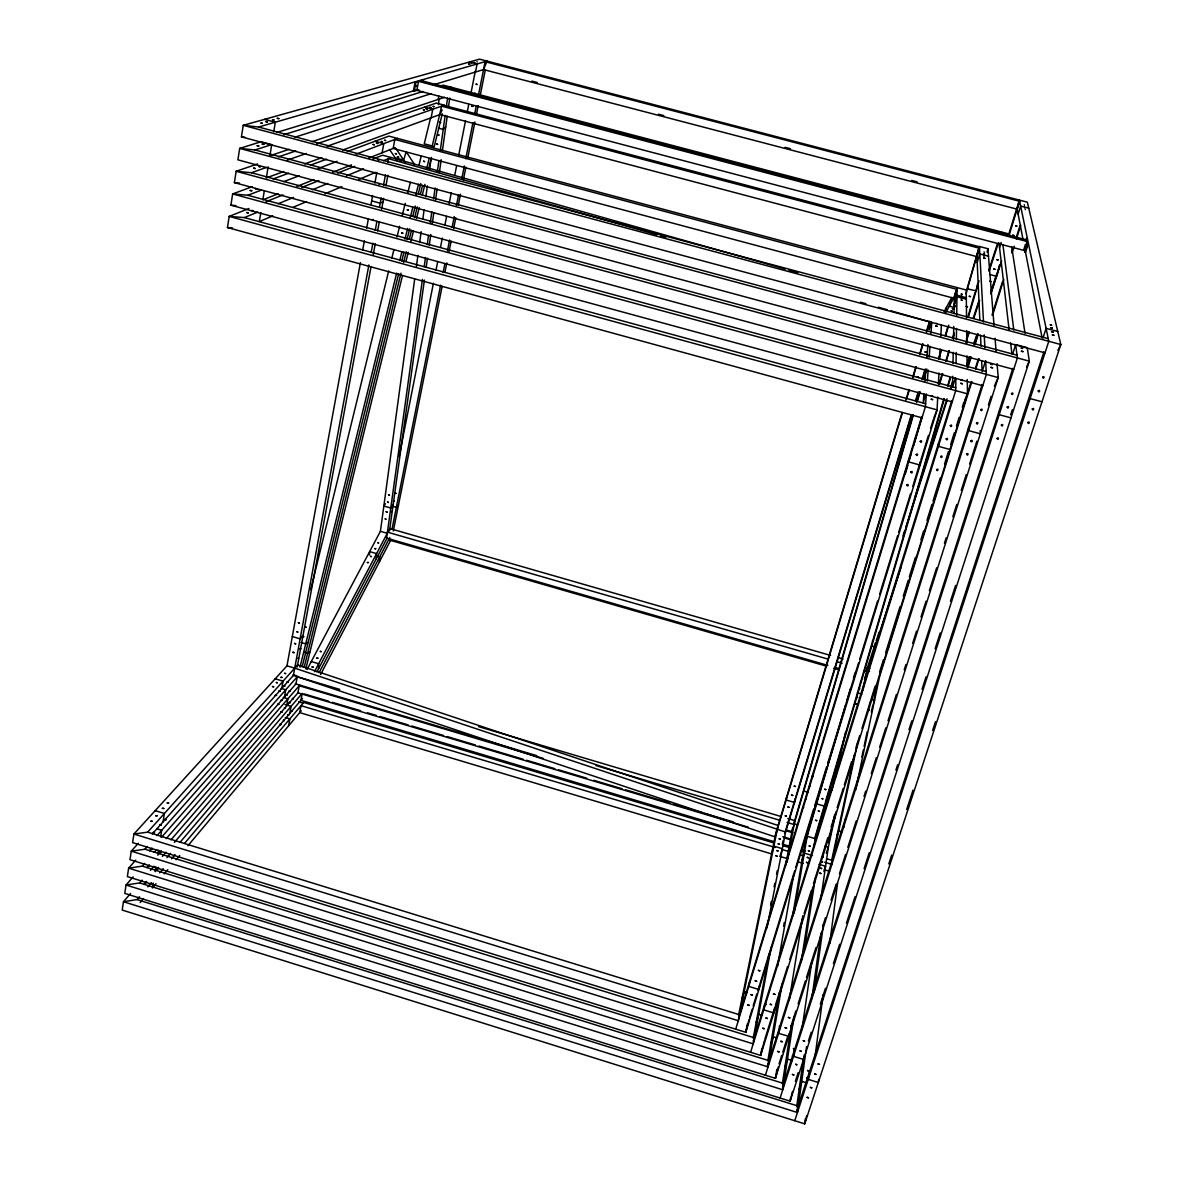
<?xml version="1.0" encoding="UTF-8"?>
<svg xmlns="http://www.w3.org/2000/svg" width="1183" height="1183" viewBox="0 0 1183 1183"><rect width="100%" height="100%" fill="white"/><g stroke="black" fill="none" stroke-linecap="round" stroke-linejoin="round"><path stroke-width="1.5" d="M955.864 378.19L955.701 390.627L750.584 1052.264M956.056 363.506L956.204 352.43M956.382 339.506L956.529 328.43M956.707 315.521L957.077 287.587M952.729 376.283L952.507 387.359L955.406 377.983M952.995 363.373L953.217 352.312M953.483 339.388L953.749 326.478M954.016 313.569L954.356 296.534L956.175 290.574M318.523 668.809L318.656 663.737L311.277 661.548M938.577 443.107L938.43 446.331L950.038 449.525M937.72 397L937.069 409.88L745.748 1032.286L132.585 842.607L133.916 834.03L286.981 665.837L360.416 262.611M938.385 384.091L938.947 373.029M939.701 358.272L940.174 349.059M940.84 336.149L941.402 325.088M372.127 219.491L372.763 220.289L373.296 219.491M369.466 555.004L369.628 551.603L376.578 553.614L376.298 558.701M379.403 561.881L379.699 556.868L376.253 555.862M816.802 801.63L816.64 803.863L824.699 806.259L824.817 803.996L814.555 838.984M926.363 393.895L925.402 406.686L735.693 1029.18M927.339 381.089L928.167 370.102M929.143 357.281L929.971 346.294M930.932 333.488L931.775 322.501M923.938 393.791L923.213 402.915L925.564 395.166M924.973 381.03L925.86 370.102M926.895 357.34L927.93 344.578M890.725 310.759L929.764 321.85L929.099 329.983L931.435 322.22M908.899 458.59L908.574 461.888L920.093 465.067L920.344 461.754L912.773 486.435M803.982 788.839L803.76 791.043L807.826 792.24M888.403 648.417L888.684 645.622M818.695 1079.369L818.311 1082.504L808.226 1079.369L809.054 1073.129M815.028 1056.937L823.102 994.726M829.741 943.487L837.564 883.095M805.401 1118.615L804.721 1123.85L122.189 910.052L123.476 901.742L130.544 893.49M307.048 669.504L380.408 531.315L414.671 279.188M416.416 266.382L417.91 255.41M419.654 242.604L421.133 231.631M422.878 218.825L424.12 209.672M425.865 196.866L427.359 185.894M429.592 169.42L431.085 158.448M438.405 104.607L439.115 99.357M422.435 279.41L386.604 538.117L827.878 665.423M424.209 266.619L425.481 257.465M427.255 244.659L428.512 235.521M430.287 222.715L431.81 211.742M433.584 198.936L435.107 187.964M437.385 171.505L438.908 160.533M440.165 151.394L445.148 115.446M446.361 106.707L447.573 97.967M806.54 1046.689L797.431 1112.523L123.476 901.742L137.051 899.583L798.303 1106.149L797.12 1111.014M814.111 991.96L823.457 924.47M831.723 864.773L832.329 860.396L827.021 858.799M389.488 530.96L424.401 280.105M426.191 267.328L427.447 258.205M429.237 245.443L430.76 234.5M432.283 223.557L433.806 212.615M435.581 199.838L437.104 188.896M439.381 172.481L441.17 159.705M442.427 150.581L447.233 116.067M448.49 107.062L449.747 98.071M796.691 1106.815L803.449 1058.504M811.819 998.526L820.958 933.106M804.233 1054.852L803.582 1059.465L793.482 1056.33L794.399 1050.193M801.956 1029.491L811.671 962.4M820.854 898.932L828.366 847.043L836.159 811.375M790.643 1097.528L790.111 1101.166L124.762 893.387L126.049 885.002L133.132 876.869M813.002 776.625L812.292 775.9L812.13 776.95M922.001 417.821L227.461 227.55L229.177 216.4L248.933 208.519M952.211 401.88L230.907 205.191L232.652 193.938L252.393 186.633M982.777 385.732L234.397 182.626L236.142 171.269L257.524 163.979M1045.018 352.859L241.45 136.873L243.225 125.309L479.573 59.15L1027.332 202.175L1060.811 344.519L804.721 1123.85L806.673 1115.746M793.926 1017.143L782.762 1089.765L126.049 885.002L139.668 882.917L783.737 1083.51L782.525 1088.345M804.307 949.624L815.25 878.466M789.253 1033.262L788.78 1036.278L778.163 1033.262M782.362 1083.539L791.368 1025.424M801.216 961.794L812.765 887.265M153.228 883.08L152.444 887.975L155.993 883.745M155.86 866.71L155.062 871.634L158.64 867.435M157.975 853.52L158.507 850.207M160.637 836.928L161.701 830.259L157.117 828.839M163.047 821.889L164.393 813.49L155.18 810.651M260.807 212.541L259.358 221.576L272.829 215.868M264.312 190.714L262.848 199.838L278.182 193.79M268.142 166.847L266.367 177.894L283.713 171.565M270.168 154.174L271.706 144.622L261.044 141.753L239.676 148.393L237.901 159.853L1013.713 369.392M273.746 131.831L275.299 122.204L264.593 119.335M789.357 999.635L802.813 915.731M813.83 847.102L815.176 838.658L944.345 398.922M776.847 1069.402L775.412 1078.334L127.35 876.603L128.651 868.145L135.734 860.13M779.656 1027.14L779.035 1033.217M767.826 1060.959L779.538 992.419M792.521 916.367L805.534 840.093M782.081 984.005L768.033 1066.874L128.651 868.145L142.3 866.133L769.068 1060.722L767.442 1067.17M794.118 913.099L807.693 833.083M761.882 1048.345L760.625 1055.384L129.967 859.671L131.269 851.154L138.367 843.257M783.619 926.126L784.27 922.503M777.497 966.437L793.882 873.867M281.717 688.521L283.062 681.157L275.166 678.805M362.723 249.894L364.379 240.829M366.686 228.112L368.342 219.047M370.989 204.526L372.615 195.55M374.893 183.099L376.83 172.422M382.109 152.799L383.78 143.631L374.967 141.28M284.438 697.038L285.768 689.778L281.081 688.373M764.824 1003.923L763.745 1009.838L773.889 1012.973L774.909 1007.029L764.854 1039.206M286.582 705.97L287.913 698.783L283.269 697.393M368.889 264.933L293.399 675.404L775.057 836.899L902.407 412.897M371.225 252.216L372.896 243.151M375.233 230.434L376.904 221.369M379.566 206.848L381.222 197.872M383.514 185.42L385.466 174.744M387.758 162.248L388.423 158.655L656.905 234.663M297.214 666.99L370.93 267.254M373.266 254.537L375.277 243.654M377.628 230.936L379.299 221.857M381.636 209.154L383.632 198.345M385.924 185.923L387.891 175.276M289.761 713.453L291.077 706.369L284.97 704.536M295.942 683.907L297.273 676.75L339.698 689.364M288.578 725.874L289.879 718.85L285.325 717.475M875.109 645.474L875.612 642.709L866.577 670.273M415.972 82.085L415.115 81.864L413.429 90.884L414.287 91.121L415.972 82.085L423.618 79.882L422.775 79.66M771.198 947.287L753.201 1043.85L131.269 851.154L144.962 849.217L754.325 1037.802L753.497 1041.01M787.05 862.259L794.813 820.618L787.745 818.518M753.216 1038.245L768.994 954.045M785.527 865.793L792.654 827.716M431.13 117.782L432.756 109.25L424.579 107.091M438.183 99.431L438.834 96.03M759.723 985.143L758.895 989.506L748.735 986.385L749.889 980.589M442.265 113.834L434.176 146.736L432.239 145.967L441.614 106.159L979.509 248.267L976.951 256.652L440.002 114.544L342.671 150.049M747.434 1023.65L745.748 1032.286L749.09 1019.435M770.562 905.054L771.272 901.431M774.096 886.939L774.806 883.302M776.58 874.252L777.29 870.614M782.481 843.952L783.161 840.477M766.968 927.96L785.601 832.033L911.605 415.41M399.129 456.638L433.407 283.225M435.906 270.582L437.695 261.547M440.549 247.099L442.324 238.064M444.823 225.421L446.612 216.385M449.111 203.742L451.255 192.903M454.819 174.833L456.608 165.812M458.753 154.973L465.54 120.651M467.315 111.616L468.749 104.385M471.204 92.008L475.329 71.098M475.507 72.015L477.104 63.986L469.444 61.989M392.076 528.786L440.594 285.192M443.107 272.534L444.912 263.513M447.425 250.87L449.584 240.031M452.098 227.387L454.257 216.548M456.416 205.709L458.575 194.87M461.814 178.603L464.327 165.96M465.777 158.744L472.963 122.618M474.767 113.583L476.202 106.352M478.331 95.705L485.104 61.679L1019.628 201.273L1009.04 235.343M393.318 530.99L442.117 286.419M445 271.957L446.804 262.922M448.963 252.068L451.122 241.228M453.651 228.57L455.81 217.731M458.339 205.073L460.512 194.219M463.396 179.757L465.91 167.099M467.714 158.064L474.93 121.908M476.379 114.677L478.183 105.642M480.328 94.877L485.296 69.989M786.932 796.041L786.133 799.989L794.532 802.473L795.287 798.51L784.713 833.527M738.517 1015.413L775.619 834.163M855.62 790.067L879.501 676.868L971.908 381.414M861.845 757.031L863.353 749.845M864.122 746.251L867.154 731.878M871.339 712.122L872.862 704.935M873.601 701.371L876.618 687.101M831.679 860.218L854.407 754.858M832.211 861.239L857.675 742.954M828.618 842.592L832.847 823.279M834.814 814.303L833.246 821.52L834.976 816.788M864.433 679.16L900.81 567.84M862.584 690.621L866.769 671.486L863.871 670.657M835.213 778.444L845.653 731.597M831.9 790.407L840.344 752.595M987.08 252.127L987.894 248.726L979.42 246.478L967.043 288.741L976.079 290.885L977.542 283.95M1019.021 201.613L1017.173 209.184L483.536 69.575L433.348 84.836M310.73 589.666L388.675 271.011M391.736 258.471L393.924 249.524M397 236.984L399.617 226.249M402.25 215.513L405.237 203.299M407.795 192.844L410.353 182.389M418.959 165.339L421.163 156.378M430.642 117.664L424.239 143.838L432.239 145.967M300.009 667.168L396.645 273.184M399.721 260.659L401.924 251.698M405 239.173L407.632 228.423M410.264 217.672L412.837 207.217M415.825 195.003L418.398 184.548M302.183 666.754L398.686 273.613M401.776 261.073L403.965 252.127M407.041 239.602L409.673 228.851M412.734 216.385L415.277 206.034M418.25 193.938L420.793 183.572M304.149 667.389L400.978 273.214M403.61 262.463L406.257 251.713M409.333 239.173L411.536 230.212M414.627 217.657L417.259 206.907M420.349 194.352L422.553 185.391M426.516 169.273L429.148 158.507M305.805 668.913L402.486 275.654M406.006 261.325L408.209 252.378M410.841 241.628L413.488 230.892M416.564 218.352L419.211 207.617M422.287 195.077L424.934 184.341M428.897 168.223L431.529 157.472M792.492 1091.451L790.111 1101.166L1029.314 361.155L1027.243 347.684L1017.336 345.007M778.237 1067.036L775.412 1078.334L998.201 377.584L997.092 363.684M764.336 1040.892L760.625 1055.384L971.125 381.946M945.173 312.179L946.592 307.092M1025.868 246.685L1025.912 246.907M1026.726 247.099L1026.874 246.981M794.192 822.407L912.995 414.849M916.618 402.442L919.723 391.795M923.332 379.388L925.919 370.53M913.365 415.085L794.222 823.782L797.46 824.743M917.505 400.904L920.078 392.031M923.701 379.625L926.807 368.978M956.16 290.707L954.341 296.933L945.927 312.43M938.489 358.656L940.544 351.632M945.158 335.824L947.731 327.055M905.217 474.161L907.805 465.289M908.84 461.74L911.428 452.882M913.513 445.784L921.794 417.407M938.903 358.863L941.505 350.005M945.646 335.824L948.751 325.177M807.59 833.098L822.51 782.17M824.581 775.102L826.133 769.793M827.686 764.484L828.721 760.95M939.065 384.238L942.171 373.636M945.809 361.244L948.914 350.641M952.537 338.264L954.09 332.955M850.355 688.787L807.161 836.263L815.176 838.658M853.475 678.155L855.028 672.846M939.583 384.238L942.688 373.621M946.326 361.229L949.431 350.597M953.069 338.205L954.104 334.671M966.038 293.946L979.42 246.478L983.517 321.968M825.335 802.222L943.797 398.893M947.953 384.741L950.023 377.673M968.212 315.757L974.955 292.763M947.982 386.53L950.585 377.673M968.271 317.458L979.036 280.8M775.9 832.802L902.097 412.512M905.808 400.135L909.002 389.532M912.714 377.17L915.893 366.553M919.605 354.22L922.74 343.78M926.393 331.61L929.527 321.17M906.651 398.76L909.313 389.917M913.025 377.554L916.219 366.937M919.901 354.649L923.021 344.283M926.644 332.201L929.764 321.835M771.641 853.579L773.874 846.156L782.362 848.684L780.115 856.122M795.834 796.75L911.235 415.011M915.509 400.874L918.185 392.031M921.927 379.669L925.136 369.066M915.879 401.274L918.555 392.445M922.829 378.294L925.505 369.466M741.682 999.916L744.211 991.605L747.479 992.596M788.898 847.782L791.102 840.551M954.193 304.342L956.973 295.218L966.319 297.717M954.163 305.865L956.958 296.711L966.334 299.21M921.72 416.52L739.493 1014.748L147.653 832.152L133.916 834.03L738.281 1020.692L778.089 825.497L297.598 664.95L147.653 832.152M977.217 262.478L979.82 253.946L988.5 256.238M749.519 1017.838L752.137 1009.291M753.187 1005.875L756.854 993.927M757.904 990.511L759.486 985.395M760.004 983.679L794.68 870.836M795.76 867.302L813.638 809.113M814.717 805.593L826.636 766.806M827.716 763.272L845.594 705.083M846.673 701.563L858.592 662.761M859.686 659.242L877.564 601.053M879.723 593.999L897.601 535.81M898.681 532.276L910.599 493.488M920.892 459.995L928.433 435.462M930.577 428.453L933.269 419.684M804.869 844.056L807.028 837.017M802.104 860.233L804.292 853.106L812.47 855.546M756.174 1022.482L758.717 1014.23L761.985 1015.236M753.29 1041.158L951.753 400.593M999.546 247.558L1001.129 242.441M967.31 367.573L970.592 357.029M974.969 342.952L977.705 334.168M1008.803 234.13L1018.903 201.672M967.901 367.602L971.184 357.015M975.029 344.667L978.326 334.079M990.94 293.502L999.724 265.273M1018.119 214.093L1020.633 206.064L1028.737 208.178M775.457 1005.269L787.582 966.481M789.786 959.428L803.006 917.106M804.115 913.572L811.272 890.651M813.475 883.597L827.804 837.756M831.102 827.168L834.961 814.821M837.165 807.767L843.228 788.381M844.322 784.847L851.494 761.926M855.9 747.819L859.76 735.471M861.963 728.417L875.183 686.096M879.59 671.988L883.45 659.656M885.653 652.602L899.982 606.746M903.28 596.173L908.233 580.306M909.343 576.772L915.405 557.385M920.906 539.744L923.672 530.93M926.969 520.343L931.923 504.476M933.032 500.956L940.189 478.021M944.596 463.913L948.455 451.581M950.644 444.586L954.356 432.682M956.485 425.88L959.147 417.377M962.326 407.174L963.923 402.072M975.517 367.883L978.267 359.085M992.005 315.151L1002.445 281.746M1011.79 251.861L1012.899 248.341M1016.685 236.201L1019.879 225.997M975.753 369.126L979.051 358.582M992.788 314.663L1003.775 279.543M1012.012 253.192L1014.215 246.168M1016.404 239.158L1020.766 225.214M823.915 871.575L825.571 866.296L819.109 864.359M770.562 1044.914L773.135 1036.737L776.403 1037.742M985.114 362.161L982.141 371.625L981.653 360.711M1025.587 241.421L1026.519 238.448L1027.421 238.685M1025.424 244.452L1024.02 248.933L1025.543 252.334L1028.382 243.314L1027.465 243.062L1026.519 238.448M767.501 1065.706L982.112 384.549M1024.626 252.097L1027.465 243.062M765.401 1075.214L986.356 374.375L985.616 360.593M779.05 1063.813L781.726 1055.428M782.791 1052.057L787.582 1036.959M790.835 1026.726L795.863 1010.903M798.096 1003.864L805.357 981.003M806.481 977.483L815.974 947.598M822.673 926.496L825.468 917.697M831.058 900.115L836.085 884.293M839.442 873.749L845.579 854.407M847.812 847.368L856.196 820.987M864.019 796.381L865.69 791.102M871.28 773.519L876.307 757.697M879.664 747.138L885.801 727.796M888.034 720.772L896.418 694.391M904.241 669.77L905.912 664.506M912.625 643.404L916.529 631.086M920.995 617.023L926.023 601.201M929.38 590.657L936.64 567.796M944.463 543.174L946.134 537.895M952.833 516.794L956.751 504.49M961.217 490.427L966.245 474.605M969.602 464.047L976.862 441.185M988.396 404.897L991.117 396.32M784.891 1067.229L787.479 1059.11L792.359 1060.619M1012.633 354.116L1015.679 344.564L1017.395 357.931L780.115 1098.046M782.673 1086.807L1012.84 368.312M795.39 1081.351L798.214 1072.582M808.418 1040.996L811.257 1032.197M820.351 1004.056L825.468 988.234M833.423 963.598L839.664 944.256M846.481 923.154L855.013 896.758M864.093 868.618L869.209 852.795M895.915 770.118L897.616 764.839M908.973 729.66L911.812 720.861M922.045 689.201L926.023 676.898M935.117 648.757L940.219 632.92M950.452 601.26L955.568 585.422M1010.666 414.804L1012.352 409.614M915.08 496.934L947.006 398.804M950.422 388.275L952.699 381.266M966.378 339.21L968.655 332.201M973.225 318.183L978.918 300.659M988.618 270.877L997.417 243.787M902.999 535.855L904.714 530.576M905.867 527.071L947.036 400.579M951.028 388.29L952.744 383.011M965.905 342.612L969.335 332.068M973.905 318.02L979.628 300.452M989.313 270.656L998.275 243.151M799.131 1089.41L801.734 1081.351L806.599 1082.874M1042.977 337.998L1046.097 328.371L1057.75 331.477M796.706 1111.059L1043.924 351.883M794.754 1120.73L1048.789 341.296L1019.391 200.09M876.189 640.964L879.073 632.195M967.058 364.172L969.35 357.177M973.949 343.159L976.256 336.149M990.629 292.349L996.382 274.84M999.739 264.622L996.574 276.319L989.594 274.471M967.162 365.887L970.045 357.103M974.082 344.815L977.542 334.271M990.807 293.887L1001.661 260.851M888.803 863.886L891.686 855.102M906.666 809.483L912.995 790.17M932.588 730.503L935.472 721.719M826.311 853.12L828.366 847.043L825.187 846.096M873.438 703.353L874.592 700.188L871.679 699.345M807.9 1078.334L806.688 1077.639L807.368 1078.497M836.987 835.582L838.732 830.91L841.852 831.826M933.816 417.939L937.069 409.88L229.177 216.4L244.319 217.583L925.624 403.684M483.536 69.575L487.071 61.102L258.574 127.025L243.225 125.309L1060.811 344.519L1057.883 350.405M964.633 400.416L967.457 393.821L967.28 379.506M994.385 386.013L998.201 377.584L236.142 171.269L251.387 172.718L986.208 371.551M439.943 114.559L442.161 109.871M1026.578 366.907L1029.314 361.155L239.676 148.393L254.966 149.975L1017.04 355.196M320.637 674.487L391.1 539.478M319.07 672.728L389.799 537.54M314.456 671.707L387.285 533.296L380.408 531.315M316.881 671.959L387.314 537.718M944.197 311.543L951.783 297.451L949.343 306.146L954.696 307.58M378.634 184.001L379.699 184.001M475.182 94.108L474.901 93.161L474.339 94.004M393.185 504.476L390.774 508.039L383.839 506.043L385.466 503.677M299.905 648.506L300.94 648.816L299.92 649.068M298.53 658.473L297.658 658.325M878.511 678.184L879.501 676.868M140.2 902.555L143.542 898.577M164.274 873.867L167.838 869.653M176.119 859.775L179.668 855.546M187.949 845.682L301.281 710.746M137.051 899.583L139.431 896.758M147.786 886.88L151.365 882.636M159.675 872.817L163.224 868.618M171.505 858.828L175.054 854.629M184.533 843.42L303.735 702.451L773.993 842.961M144.326 884.248L146.707 881.453M166.98 857.631L170.559 853.431M180.097 842.237L302.508 698.488M139.668 882.917L142.049 880.137M150.418 870.377L153.997 866.207M162.396 856.418L166.004 852.204M174.419 842.385L302.168 693.415L300.94 700.336L773.549 841.512M146.958 867.627L149.339 864.862M157.709 855.176L161.317 850.991M170.958 839.841L298.367 692.336M142.3 866.133L144.696 863.383M154.248 852.396L156.644 849.645M166.256 838.599L299.787 685.12M149.605 850.873L152.001 848.137M161.583 837.209L296.371 683.419M144.962 849.217L147.357 846.496M156.925 835.671L297.805 676.129M152.282 833.985L293.828 674.901M302.966 635.774L300.112 638.85L292.305 636.543M398.464 505.171L396.335 507.374L392.919 506.383M445.74 126.877L443.211 129.45L438.479 128.178M156.733 868.647L158.049 868.84L156.807 869.032M802.873 807.383L803.701 807.412M310.05 651.67L307.639 653.193L304.593 652.291M308.172 642.354L305.732 643.848L301.118 642.487M382.981 201.894L380.231 203.21L371.654 200.888M293.044 207.321L306.515 201.613M325.044 193.761L341.902 186.633M358.745 179.505L375.588 172.363M244.319 217.583L257.746 212.097M278.182 203.742L293.547 197.457M312.342 189.768L327.706 183.483M346.501 175.794L363.58 168.814M383.425 160.696L391.159 157.531L785.305 269.044M265.953 201.731L283.033 194.914M301.813 187.432L318.892 180.615M337.673 173.117L354.752 166.3M373.118 158.98L382.538 155.224L391.159 157.531M296.918 186.396L313.953 179.668M332.704 172.274L351.44 164.895M368.475 158.167L395.285 147.594M284.497 707.671L285.532 707.966L284.512 707.996M967.457 393.821L232.652 193.938L247.838 195.254L261.251 190.152M283.595 181.679L299.151 175.764M318.153 168.563L337.14 161.346M356.142 154.13L397.503 138.426M273.036 178.988L288.593 173.236M311.04 164.925L326.597 159.173M347.314 151.513L388.896 136.119L966.23 290.027L966.555 317.709M304.519 163.979L321.865 157.65M251.387 172.718L266.456 167.439M287.203 160.178L306.264 153.509M327.055 146.234L444.394 105.183L436.394 103.069L316.689 143.838M278.404 156.881L295.809 150.951M269.916 155.757L289.199 149.309M311.987 141.679L444.601 97.287M254.966 149.975L271.706 144.622M294.463 137.346L431.056 93.708M447.987 88.311L451.241 87.261M283.905 134.655L422.878 91.505M439.958 86.196L443.285 85.161L1009.735 234.16M277.014 132.363L418.028 89.494M414.287 91.121L418.886 89.716M874.814 633.556L874.947 634.369M872.477 640.728L873.261 641.156L872.477 641.482M145.672 881.912L146.455 882.562L146.027 881.912M983.635 256.164L984.226 256.208M983.487 253.694L984.685 254.034L983.561 253.783M471.071 63.32L471.618 63.527M809.69 785.305L809.823 786.444M806.185 797.874L806.17 798.983M845.357 819.213L845.313 820.115M288.105 714.769L288.903 715.138L287.824 715.094M377.983 159.572L379.166 159.882L378.042 159.735M870.082 703.9L870.111 703.101M860.603 682.576L860.633 681.807M780.233 1027.066L779.272 1026.519L780.189 1026.282M765.963 1004.751L765.017 1004.101L765.933 1003.983M227.461 227.55L232.504 227.935M230.907 205.191L235.964 205.605M234.397 182.626L239.469 183.084M936.271 323.373L936.936 323.55M292.822 698.399L293.443 698.828L292.349 698.576M241.45 136.873L244.851 137.243M400.401 160.755L401.392 161.184L400.46 160.992M1025.217 209.495L1025.247 209.672M1024.315 204.807L1024.271 204.644M477.341 61.9L476.956 61.797M474.915 62.595L474.368 62.418M793.113 1055.502L792.388 1055.828L793.172 1056.375M983.945 251.949L984.552 252.216M1024.448 206.064L1024.493 206.226M1024.877 208.016L1024.922 208.193M531.862 81.109L537.215 82.499M658.487 114.219L663.826 115.623M785.098 147.343L790.451 148.733M911.723 180.452L917.076 181.857M421.089 80.607L1026.829 239.972M443.906 105.361L979.435 246.789L976.877 255.144L979.849 320.682M395.211 157.827L403.625 160.075L406.168 151.675L414.656 164.674M258.574 127.025L1048.242 338.649M1041.986 401.791L1030.112 398.567L1029.683 395.595M247.838 195.254L955.746 387.713M1010.977 417.895L999.191 414.686L998.955 411.625M788.854 270.049L797.726 272.563M660.469 235.668L665.807 237.177M860.559 302.183L865.882 303.706M878.304 307.225L887.176 309.754M871.93 646.022L874.858 646.864M830.614 655.441L389.828 528.55L387.433 532.158L827.923 659.079M837.682 657.482L842.991 659.02M866.296 667.611L869.845 668.632M836.81 661.637L842.133 663.175M865.956 670.48L869.505 671.5M834.961 667.463L838.51 668.484M389.799 540.173L826.636 666.221M833.734 668.262L839.058 669.8M857.424 692.824L861.815 694.096M418.427 184.385L420.453 184.977M286.981 665.837L294.73 668.129M478.538 726.599L780.676 816.418M293.207 674.768L296.282 675.685M596.069 765.623L779.937 820.322M787.006 822.422L794.074 824.536L791.915 831.664L786.606 830.082M295.232 683.774L536.845 755.671M543.411 758.48L299.255 685.741L297.939 692.824L748.336 827.198M785.793 830.688L792.876 832.802M785.601 832.033L294.73 668.144M304.001 693.874L328.741 701.253M332.275 702.303L360.549 710.732M367.617 712.846L376.445 715.478M379.98 716.528L408.253 724.972M411.788 726.022L443.595 735.515M447.13 736.565L475.403 744.994M478.938 746.059L523.108 759.235M526.642 760.285L554.916 768.713M558.45 769.778L586.724 778.207M593.792 780.307L622.066 788.75M625.6 789.8L669.77 802.976M673.304 804.026L701.578 812.47M705.112 813.52L733.386 821.948M782.85 836.706L789.919 838.821M783.664 837.727L790.732 839.841M782.392 844.144L789.475 846.259M801.867 849.971L805.401 851.021M782.821 845.594L789.889 847.708M800.507 850.888L804.041 851.937M298.693 701.8L303.159 703.146M775.161 847.457L301 705.674L299.713 712.61L771.316 853.815M782.229 849.571L789.312 851.686M799.93 854.851L803.464 855.915M824.699 862.259L831.767 864.374M780.144 856.462L787.213 858.577M797.815 861.742L803.109 863.339M824.3 869.682L829.608 871.265M932.027 395.699L932.81 396.113L931.317 395.817M843.597 827.509L844.041 826.784M392.179 511.337L391.381 511.647M389.518 149.472L397.163 160.681M396.216 148.984L405.518 162.914M1016.936 207.971L1022.984 239.203M1024.922 249.184L1042.105 337.806M1011.672 246.729L1025.025 333.251M1001.276 231.942L1001.454 233.332M1002.888 244.497L1013.816 330.013M999.014 242.973L1009.143 330.042M1010.637 342.878L1011.909 353.865M987.894 248.726L994.031 325.443M995.051 338.19L996.071 350.937M984.212 334.848L984.907 347.713M980.5 335.233L980.988 346.146M980.219 430.642L980.323 433.806L968.626 430.597L968.596 427.462M966.703 330.427L966.851 343.159M967.014 355.876L967.132 366.789M436.557 143.956L437.621 144.385L436.557 143.956M437.843 134.596L438.908 135.025L437.843 134.596M439.558 122.041L440.623 122.47L439.558 122.041M869.15 710.096L868.115 709.904L869.15 710.096M292.985 652.232L294.035 652.676L292.985 652.232M294.597 643.419L295.646 643.877L294.597 643.419M296.741 631.633L297.805 632.092L296.741 631.633M298.367 622.746L299.432 623.204L298.367 622.746M856.255 704.062L855.22 703.855L856.255 704.062M856.684 697.26L857.705 697.556L856.714 697.171M858.607 688.521L859.627 688.817L858.607 688.521M168.651 803.05L167.261 802.932L168.651 803.05M165.975 819.686L164.585 819.568L165.975 819.686M160.622 852.632L159.261 852.529L160.622 852.632M163.772 808.447L162.382 808.329L163.772 808.447M161.095 825.157L159.705 825.143L161.095 825.157M157.176 815.752L155.772 815.723L157.176 815.752M154.515 832.581L153.11 832.551L154.515 832.581M151.853 849.276L150.448 849.261L151.853 849.276M393.481 500.956L394.397 501.341L393.525 500.838M149.221 865.838L147.831 865.838L149.221 865.838M152.163 821.298L150.744 821.283L152.163 821.298M395.063 493L395.98 493.385L395.063 493M471.795 106.041L472.786 106.455L471.795 106.041M416.209 86.433L416.534 85.59L416.209 86.433M476.128 84.185L477.133 84.599L476.172 84.052M302.878 636.291L303.898 636.735L302.937 636.143M305.155 626.99L306.234 627.315L305.155 626.99M401.658 232.933L402.782 233.228L401.658 232.933M407.322 209.805L408.446 210.101L407.322 209.805M423.618 161.272L424.682 161.716L423.677 161.125M747.833 1004.944L749.253 1005.387L747.833 1004.944M750.983 994.637L752.403 995.066L750.983 994.637M755.212 980.811L756.647 981.239L755.212 980.811M758.407 970.371L759.841 970.814L758.407 970.371M785.275 815.886L786.458 816.24L785.275 815.886M787.952 806.998L789.135 807.353L787.952 806.998M791.545 795.094L792.728 795.449L791.545 795.094M794.251 786.133L795.434 786.473L794.251 786.133M762.784 1028.264L764.203 1028.692L762.784 1028.264M765.978 1018.031L767.383 1018.474L765.978 1018.031M770.237 1004.323L771.656 1004.751L770.31 1004.175M773.46 993.971L774.88 994.415L773.46 993.971M815.59 820.292L816.714 820.632L815.59 820.292M818.311 811.006L819.435 811.346L818.311 811.006M821.948 798.599L823.087 798.939L822.008 798.466M824.684 789.283L825.823 789.608L824.684 789.283M777.645 1051.421L779.065 1051.864L777.645 1051.421M780.854 1041.291L782.274 1041.72L780.854 1041.291M785.157 1027.687L786.577 1028.131L785.157 1027.687M788.41 1017.439L789.83 1017.883L788.41 1017.439M792.433 1074.46L793.837 1074.903L792.433 1074.46M966.304 306.412L967.487 306.722L966.304 306.412M969.276 296.282L970.459 296.593L969.276 296.282M795.671 1064.404L797.076 1064.848L795.73 1064.256M800.004 1050.933L801.423 1051.362L800.078 1050.785M803.272 1040.759L804.691 1041.203L803.346 1040.611M917.461 377.126L918.762 377.481L917.461 377.126M925.047 351.972L926.348 352.327L925.047 351.972M807.117 1097.351L808.521 1097.794L807.117 1097.351M810.385 1087.384L811.789 1087.828L810.385 1087.384M906.873 484.986C907.864 488.047 909.387 482.901 906.873 484.986M910.866 471.973C911.842 475.034 913.38 469.873 910.866 471.973M814.747 1074.016L816.166 1074.46L814.821 1073.883M818.045 1063.946L819.464 1064.375L818.045 1063.946M916.204 454.509C917.18 457.599 918.733 452.394 916.204 454.509M920.226 441.333C921.217 444.424 922.77 439.189 920.226 441.333M936.596 469.636C937.572 472.712 939.139 467.522 936.596 469.636M940.677 456.505C941.653 459.596 943.235 454.376 940.677 456.505M946.163 438.878C947.139 441.998 948.722 436.734 946.163 438.878M950.304 425.584C951.28 428.704 952.877 423.425 950.304 425.584M966.659 454.109C967.635 457.215 969.232 451.965 966.659 454.109M970.859 440.86C971.82 443.98 973.432 438.701 970.859 440.86M976.478 423.07C977.454 426.205 979.066 420.897 976.478 423.07M980.722 409.643C981.698 412.793 983.324 407.47 980.722 409.643M1012.752 235.21L1013.861 235.506L1012.752 235.21M1015.679 225.82L1016.803 226.116L1015.679 225.82M997.077 438.39C998.038 441.525 999.679 436.231 997.077 438.39M989.757 281.288L990.94 281.598L989.757 281.288M993.794 268.955L994.977 269.266L993.794 268.955M996.84 259.639L998.023 259.949L996.84 259.639M1001.38 425.022C1002.341 428.157 1003.983 422.849 1001.38 425.022M1007.147 407.07C1008.123 410.235 1009.779 404.882 1007.147 407.07M1011.509 393.525C1012.485 396.704 1014.142 391.322 1011.509 393.525M1027.85 422.494C1028.811 425.658 1030.482 420.32 1027.85 422.494M1032.271 408.993C1033.232 412.172 1034.903 406.804 1032.271 408.993M1038.186 390.878C1039.162 394.072 1040.848 388.675 1038.186 390.878M1042.667 377.214C1043.628 380.408 1045.328 374.981 1042.667 377.214M394.811 139.446L393.155 148.437L954.311 298.367L957.047 289.377L394.811 139.446M418.545 81.346L416.86 90.337L1024.315 250.5L1027.155 241.509L418.545 81.346M388.527 494.642L389.429 495.13L388.527 494.642M387.521 501.976L388.423 502.479L387.521 501.976M386.19 511.647L387.092 512.135L386.19 511.647M385.2 518.908L386.102 519.396L385.259 518.819M377.776 542.716L378.752 542.997L377.85 542.642M368.416 562.531L367.381 562.531L368.416 562.531M370.545 556.409L371.521 556.69L370.604 556.321M374.7 548.557L375.691 548.749L374.7 548.557M316.793 658.044L317.857 658.236L316.793 658.044M320.297 651.419L321.332 651.715L320.371 651.315M312.075 666.946L313.155 667.153L312.075 666.946M807.575 1070.526L808.847 1071.147L807.575 1070.526M793.468 1048.537L794.754 1049.158L793.468 1048.537M820.869 873.527L819.76 873.113L820.869 873.527M821.608 868.544L820.499 868.13L821.608 868.544M822.584 861.978L821.46 861.638L822.584 861.978M823.309 857.128L822.185 856.788L823.309 857.128M1053.876 335.247L1052.219 334.804L1053.861 335.277M1053.181 332.172L1051.569 331.684L1053.181 332.172M808.418 857.779L807.294 857.364L808.418 857.779M806.481 862.348L807.56 862.836L806.54 862.289M808.388 850.814L809.497 851.228L808.388 850.814M810.296 846.363L809.187 845.963L810.296 846.363M1052.293 328.135L1050.681 327.661L1052.293 328.135M1051.628 325.177L1050.046 324.793L1051.598 325.207M777.024 856.137L775.856 855.708L777.024 856.137M778.044 850.991L776.876 850.562L778.044 850.991M779.375 844.218L778.192 843.863L779.375 844.218M291.195 710.924L292.275 711.175L291.195 710.924M780.381 839.205L779.198 838.851L780.381 839.205M284.364 720.477L283.255 720.225L284.319 720.551M280.903 724.543L279.779 724.425L280.903 724.543M290.101 702.687L288.963 702.495L290.057 702.746M282.072 711.989L280.918 711.87L282.072 711.989M1023.029 351.617L1021.417 351.218L1023.029 351.617M290.367 691.153L289.229 691.035L290.367 691.153M286.937 695.086L285.783 694.894L286.937 695.086M282.293 700.38L281.14 700.262L282.293 700.38M1022.57 348.438L1020.959 347.95L1022.541 348.467M278.774 704.403L277.635 704.151L278.73 704.476M288.282 682.147L287.129 681.955L288.282 682.147M284.792 686.066L283.639 685.948L284.792 686.066M280.09 691.36L278.922 691.168L280.09 691.36M276.511 695.382L275.343 695.249L276.511 695.382M285.621 673.526L284.482 673.26L285.576 673.585M282.072 677.445L280.918 677.327L282.072 677.445M277.295 682.739L276.157 682.473L277.266 682.798M273.672 686.761L272.489 686.554L273.672 686.761M992.522 367.795L990.896 367.351L992.522 367.795M992.3 364.512L990.718 364.039L992.271 364.556M962.385 383.78L960.803 383.307L962.385 383.78M962.385 380.408L960.818 379.92L962.356 380.453M932.588 399.588L930.991 399.159L932.559 399.632M962.311 300.393L961.01 300.024L962.282 300.423M962.297 298.131L961.01 297.82L962.282 298.16M962.297 296.637L961.01 296.327L962.282 296.667M962.297 294.419L961.025 294.109L962.282 294.449M937.113 326.257L935.768 325.902L937.113 326.257M984.981 258.352L983.768 257.998L984.981 258.352M395.359 153.568L396.542 153.997L395.433 153.553M397.458 156.674L398.641 157.102L397.458 156.674M434.013 106.662L432.919 106.381L433.984 106.692M431.174 107.653L430.006 107.372L431.174 107.653M427.344 108.969L426.146 108.703L427.344 108.969M424.431 109.975L423.248 109.694L424.401 110.004M385.628 140.496L384.357 140.245L385.599 140.511M382.272 141.753L380.985 141.472L382.242 141.768M377.747 143.454L376.475 143.143L377.747 143.454M374.301 144.74L373 144.489L374.301 144.74M253.31 210.796L251.728 210.515L253.31 210.796M248.282 212.836L246.7 212.556L248.282 212.836M954.06 305.643L955.273 305.998L954.06 305.643M256.8 188.866L255.217 188.57L256.8 188.866M952.389 308.63L953.587 309L952.389 308.63M251.772 190.744L250.175 190.463L251.772 190.744M951.162 310.848L952.359 311.203L951.236 310.833M260.26 166.744L258.678 166.404L260.26 166.744M255.247 168.489L253.65 168.193L255.247 168.489M263.809 144.415L262.212 144.075L263.809 144.415M258.796 145.997L257.184 145.701L258.796 145.997M278.863 118.625L277.295 118.33L278.863 118.625M274.012 120.015L272.415 119.66L273.968 120.03M267.388 121.893L265.791 121.583L267.388 121.893M262.375 123.328L260.763 123.017L262.33 123.357M468.645 64.015L469.695 64.281L468.645 64.015"/></g></svg>
